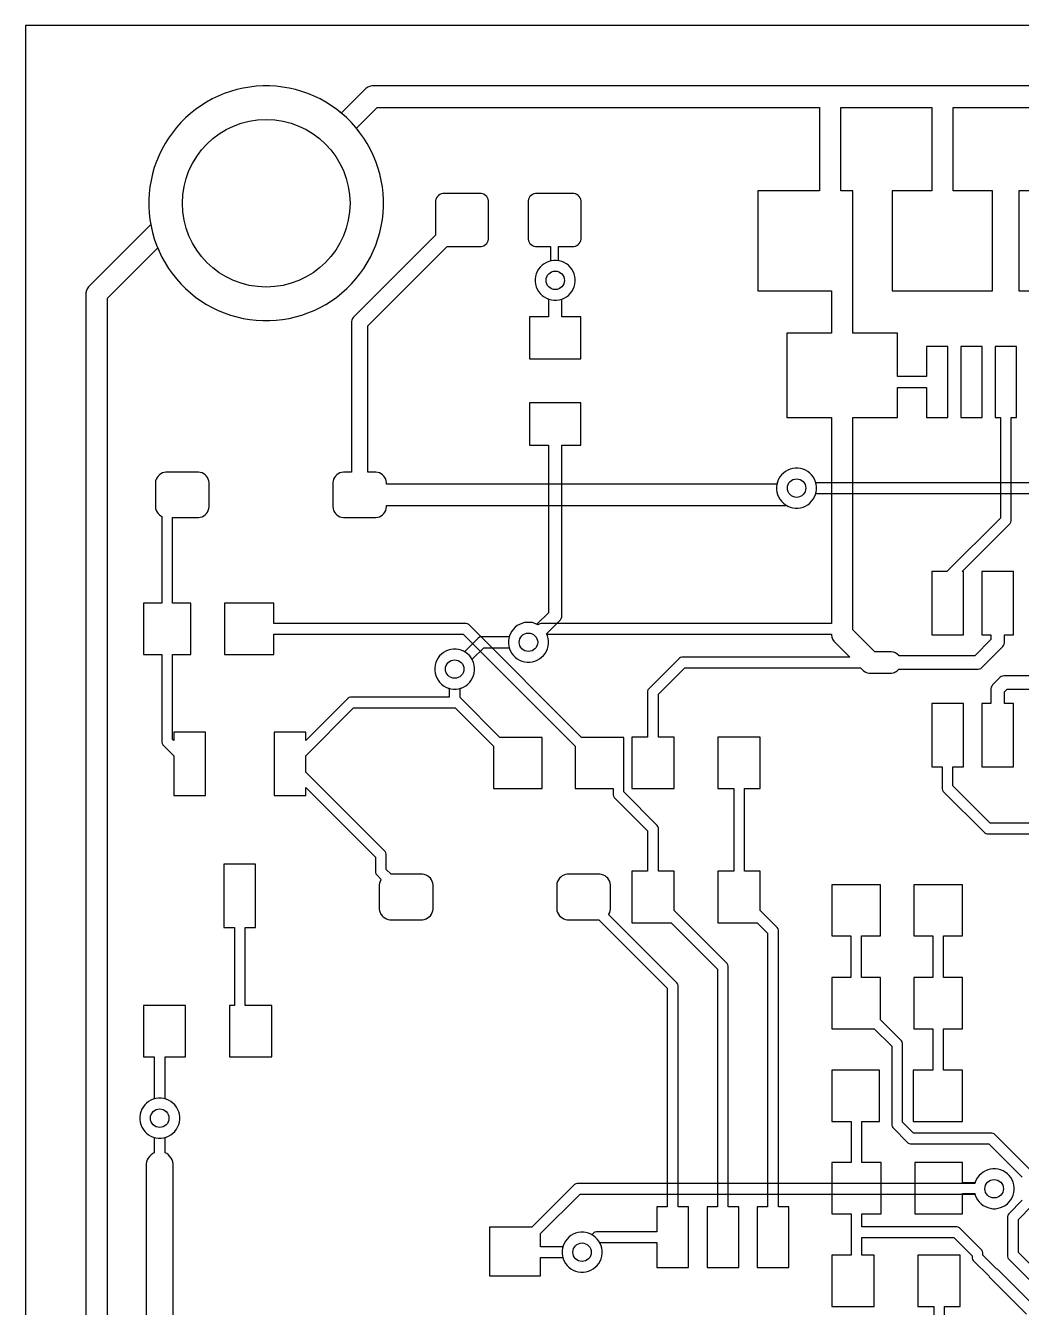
# Model space of a CAD drawing. Header units: millimetres. Extents: x 1.3 to 49.5, y 14 to 62.2.
# Drawn here: x 1.27 to 20.13, y 37.94 to 62.23 of the extents above; entities that cross this region are included whole.
import ezdxf

# ---------------------------------------------------------------- set-up
doc = ezdxf.new("R2010")
doc.units = ezdxf.units.MM

msp = doc.modelspace()

# ---------------------------------------------------------------- linework, layer by layer
at = {"layer": '16_copper'}
for points in [[(6.013, 56.649), (6.137, 56.663), (6.26, 56.684), (6.382, 56.712), (6.502, 56.746), (6.619, 56.787), (6.735, 56.835), (6.847, 56.889), (6.956, 56.949), (7.062, 57.016), (7.163, 57.088), (7.261, 57.166), (7.354, 57.249), (7.442, 57.337), (7.525, 57.43), (7.603, 57.528), (7.675, 57.629), (7.742, 57.735), (7.802, 57.844), (7.856, 57.956), (7.904, 58.072), (7.945, 58.189), (7.979, 58.309), (8.007, 58.431), (8.028, 58.554), (8.042, 58.678), (8.049, 58.802), (8.049, 58.927), (8.042, 59.051), (8.028, 59.175), (8.007, 59.298), (7.979, 59.42), (7.945, 59.54), (7.904, 59.657), (7.856, 59.773), (7.802, 59.885), (7.742, 59.994), (7.675, 60.1), (7.603, 60.201), (7.525, 60.299), (7.442, 60.392), (7.354, 60.48), (7.261, 60.563), (7.163, 60.641), (7.062, 60.713), (6.956, 60.78), (6.847, 60.84), (6.735, 60.894), (6.619, 60.942), (6.502, 60.983), (6.382, 61.017), (6.26, 61.045), (6.137, 61.066), (6.013, 61.08), (5.889, 61.087), (5.764, 61.087), (5.64, 61.08), (5.516, 61.066), (5.393, 61.045), (5.271, 61.017), (5.151, 60.983), (5.034, 60.942), (4.918, 60.894), (4.806, 60.84), (4.697, 60.78), (4.591, 60.713), (4.49, 60.641), (4.392, 60.563), (4.299, 60.48), (4.211, 60.392), (4.128, 60.299), (4.05, 60.201), (3.978, 60.1), (3.911, 59.994), (3.851, 59.885), (3.797, 59.773), (3.749, 59.657), (3.708, 59.54), (3.674, 59.42), (3.646, 59.298), (3.625, 59.175), (3.611, 59.051), (3.604, 58.927), (3.604, 58.802), (3.611, 58.678), (3.625, 58.554), (3.646, 58.431), (3.674, 58.309), (3.708, 58.189), (3.749, 58.072), (3.797, 57.956), (3.851, 57.844), (3.911, 57.735), (3.978, 57.629), (4.05, 57.528), (4.128, 57.43), (4.211, 57.337), (4.299, 57.249), (4.392, 57.166), (4.49, 57.088), (4.591, 57.016), (4.697, 56.949), (4.806, 56.889), (4.918, 56.835), (5.034, 56.787), (5.151, 56.746), (5.271, 56.712), (5.393, 56.684), (5.516, 56.663), (5.64, 56.649), (5.764, 56.642), (5.889, 56.642)], [(11.79, 56.714), (11.43, 56.714), (11.43, 57.047), (11.471, 57.064), (11.514, 57.089), (11.553, 57.119), (11.588, 57.154), (11.618, 57.193), (11.643, 57.236), (11.662, 57.282), (11.675, 57.33), (11.681, 57.379), (11.681, 57.429), (11.675, 57.478), (11.662, 57.526), (11.643, 57.572), (11.618, 57.615), (11.588, 57.654), (11.553, 57.689), (11.514, 57.719), (11.471, 57.744), (11.425, 57.763), (11.377, 57.776), (11.328, 57.782), (11.278, 57.782), (11.229, 57.776), (11.181, 57.763), (11.135, 57.744), (11.092, 57.719), (11.053, 57.689), (11.018, 57.654), (10.988, 57.615), (10.963, 57.572), (10.944, 57.526), (10.931, 57.478), (10.925, 57.429), (10.925, 57.379), (10.931, 57.33), (10.944, 57.282), (10.963, 57.236), (10.988, 57.193), (11.018, 57.154), (11.053, 57.119), (11.092, 57.089), (11.135, 57.064), (11.176, 57.047), (11.176, 56.714), (10.816, 56.714), (10.816, 55.915), (11.79, 55.915)], [(11.416, 50.994), (11.425, 51.017), (11.43, 51.041), (11.43, 54.284), (11.79, 54.284), (11.79, 55.083), (10.816, 55.083), (10.816, 54.284), (11.176, 54.284), (11.176, 51.107), (10.957, 50.888), (10.917, 50.905), (10.869, 50.918), (10.82, 50.924), (10.77, 50.924), (10.721, 50.918), (10.673, 50.905), (10.627, 50.886), (10.584, 50.861), (10.545, 50.831), (10.51, 50.796), (10.48, 50.757), (10.455, 50.714), (10.436, 50.668), (10.431, 50.648), (9.893, 50.648), (9.867, 50.641), (9.844, 50.627), (9.584, 50.367), (9.566, 50.378), (9.52, 50.397), (9.472, 50.41), (9.423, 50.416), (9.373, 50.416), (9.324, 50.41), (9.276, 50.397), (9.23, 50.378), (9.187, 50.353), (9.148, 50.323), (9.113, 50.288), (9.083, 50.249), (9.058, 50.206), (9.039, 50.16), (9.026, 50.112), (9.02, 50.063), (9.02, 50.013), (9.026, 49.964), (9.039, 49.916), (9.058, 49.87), (9.083, 49.827), (9.113, 49.788), (9.148, 49.753), (9.187, 49.723), (9.23, 49.698), (9.276, 49.679), (9.324, 49.666), (9.373, 49.66), (9.423, 49.66), (9.472, 49.666), (9.52, 49.679), (9.566, 49.698), (9.609, 49.723), (9.648, 49.753), (9.683, 49.788), (9.713, 49.827), (9.738, 49.87), (9.757, 49.916), (9.77, 49.964), (9.776, 50.013), (9.776, 50.063), (9.77, 50.112), (9.757, 50.16), (9.738, 50.206), (9.727, 50.224), (9.948, 50.444), (10.431, 50.444), (10.436, 50.424), (10.455, 50.378), (10.48, 50.335), (10.51, 50.296), (10.545, 50.261), (10.584, 50.231), (10.627, 50.206), (10.673, 50.187), (10.721, 50.174), (10.77, 50.168), (10.82, 50.168), (10.869, 50.174), (10.917, 50.187), (10.963, 50.206), (11.006, 50.231), (11.045, 50.261), (11.08, 50.296), (11.11, 50.335), (11.135, 50.378), (11.154, 50.424), (11.167, 50.472), (11.173, 50.521), (11.173, 50.571), (11.167, 50.62), (11.154, 50.668), (11.137, 50.708), (11.402, 50.973)], [(11.026, 38.887), (11.447, 38.887), (11.452, 38.867), (11.471, 38.821), (11.496, 38.778), (11.526, 38.739), (11.561, 38.704), (11.6, 38.674), (11.643, 38.649), (11.689, 38.63), (11.737, 38.617), (11.786, 38.611), (11.836, 38.611), (11.885, 38.617), (11.933, 38.63), (11.979, 38.649), (12.022, 38.674), (12.061, 38.704), (12.096, 38.739), (12.126, 38.778), (12.151, 38.821), (12.17, 38.867), (12.183, 38.915), (12.189, 38.964), (12.189, 39.014), (12.183, 39.063), (12.17, 39.111), (12.151, 39.157), (12.126, 39.2), (12.096, 39.239), (12.061, 39.274), (12.022, 39.304), (11.979, 39.329), (11.933, 39.348), (11.885, 39.361), (11.836, 39.367), (11.786, 39.367), (11.737, 39.361), (11.689, 39.348), (11.643, 39.329), (11.6, 39.304), (11.561, 39.274), (11.526, 39.239), (11.496, 39.2), (11.471, 39.157), (11.452, 39.111), (11.447, 39.091), (11.026, 39.091), (11.026, 39.343), (11.774, 40.091), (19.254, 40.091), (19.26, 40.071), (19.279, 40.025), (19.303, 39.982), (19.334, 39.943), (19.369, 39.907), (19.408, 39.877), (19.451, 39.853), (19.497, 39.834), (19.545, 39.821), (19.594, 39.814), (19.643, 39.814), (19.692, 39.821), (19.74, 39.834), (19.786, 39.853), (19.829, 39.877), (19.868, 39.907), (19.903, 39.943), (19.934, 39.982), (19.958, 40.025), (19.977, 40.071), (19.99, 40.119), (19.997, 40.168), (19.997, 40.217), (19.99, 40.266), (19.977, 40.314), (19.958, 40.36), (19.934, 40.403), (19.903, 40.442), (19.868, 40.477), (19.829, 40.508), (19.786, 40.532), (19.74, 40.551), (19.692, 40.564), (19.643, 40.571), (19.594, 40.571), (19.545, 40.564), (19.497, 40.551), (19.451, 40.532), (19.408, 40.508), (19.369, 40.477), (19.334, 40.442), (19.303, 40.403), (19.279, 40.36), (19.26, 40.314), (19.254, 40.294), (11.718, 40.294), (11.693, 40.287), (11.669, 40.274), (10.858, 39.462), (10.056, 39.462), (10.056, 38.541), (11.026, 38.541)]]:
    msp.add_lwpolyline(points, close=True, dxfattribs=at)
for points in [[(20.792, 53.569), (16.239, 53.569), (16.234, 53.589), (16.215, 53.635), (16.19, 53.678), (16.16, 53.717), (16.125, 53.752), (16.086, 53.782), (16.043, 53.807), (15.997, 53.826), (15.949, 53.839), (15.9, 53.845), (15.85, 53.845), (15.801, 53.839), (15.753, 53.826), (15.707, 53.807), (15.664, 53.782), (15.625, 53.752), (15.59, 53.717), (15.56, 53.678), (15.535, 53.635), (15.516, 53.589), (15.503, 53.541), (15.497, 53.492), (15.497, 53.442), (15.503, 53.393), (15.516, 53.345), (15.535, 53.299), (15.56, 53.256), (15.59, 53.217), (15.625, 53.182), (15.664, 53.152), (15.707, 53.127), (15.753, 53.108), (15.801, 53.095), (15.85, 53.089), (15.9, 53.089), (15.949, 53.095), (15.997, 53.108), (16.043, 53.127), (16.086, 53.152), (16.125, 53.182), (16.16, 53.217), (16.19, 53.256), (16.215, 53.299), (16.234, 53.345), (16.239, 53.365), (20.968, 53.365)], [(4.064, 36.409), (4.064, 40.66), (4.058, 40.699), (4.045, 40.738), (4.027, 40.773), (4.004, 40.805), (3.975, 40.834), (3.943, 40.857), (3.912, 40.873), (3.912, 41.165), (3.932, 41.17), (3.978, 41.189), (4.021, 41.214), (4.06, 41.244), (4.095, 41.279), (4.125, 41.318), (4.15, 41.361), (4.169, 41.407), (4.182, 41.455), (4.188, 41.504), (4.188, 41.554), (4.182, 41.603), (4.169, 41.651), (4.15, 41.697), (4.125, 41.74), (4.095, 41.779), (4.06, 41.814), (4.021, 41.844), (3.978, 41.869), (3.932, 41.888), (3.884, 41.901), (3.835, 41.907), (3.785, 41.907), (3.736, 41.901), (3.688, 41.888), (3.642, 41.869), (3.599, 41.844), (3.56, 41.814), (3.525, 41.779), (3.495, 41.74), (3.47, 41.697), (3.451, 41.651), (3.438, 41.603), (3.432, 41.554), (3.432, 41.504), (3.438, 41.455), (3.451, 41.407), (3.47, 41.361), (3.495, 41.318), (3.525, 41.279), (3.56, 41.244), (3.599, 41.214), (3.642, 41.189), (3.688, 41.17), (3.708, 41.165), (3.708, 40.873), (3.677, 40.857), (3.645, 40.834), (3.616, 40.805), (3.593, 40.773), (3.575, 40.738), (3.562, 40.699), (3.556, 40.66), (3.556, 26.65)]]:
    msp.add_lwpolyline(points, dxfattribs=at)
at = {"layer": '1_copper'}
for points in [[(42.895, 61.087), (7.826, 61.087), (7.787, 61.079), (7.75, 61.064), (7.716, 61.042), (7.248, 60.573), (7.163, 60.641), (7.062, 60.713), (6.956, 60.78), (6.847, 60.84), (6.735, 60.894), (6.619, 60.942), (6.502, 60.983), (6.382, 61.017), (6.26, 61.045), (6.137, 61.066), (6.013, 61.08), (5.889, 61.087), (5.764, 61.087), (5.64, 61.08), (5.516, 61.066), (5.393, 61.045), (5.271, 61.017), (5.151, 60.983), (5.034, 60.942), (4.918, 60.894), (4.806, 60.84), (4.697, 60.78), (4.591, 60.713), (4.49, 60.641), (4.392, 60.563), (4.299, 60.48), (4.211, 60.392), (4.128, 60.299), (4.05, 60.201), (3.978, 60.1), (3.911, 59.994), (3.851, 59.885), (3.797, 59.773), (3.749, 59.657), (3.708, 59.54), (3.674, 59.42), (3.646, 59.298), (3.625, 59.175), (3.611, 59.051), (3.604, 58.927), (3.604, 58.802), (3.611, 58.678), (3.625, 58.554), (3.641, 58.462), (2.458, 57.28), (2.436, 57.246), (2.421, 57.209), (2.413, 57.17), (2.413, 20.526)], [(2.819, 29.312), (2.819, 57.066), (3.772, 58.018), (3.797, 57.956), (3.851, 57.844), (3.911, 57.735), (3.978, 57.629), (4.05, 57.528), (4.128, 57.43), (4.211, 57.337), (4.299, 57.249), (4.392, 57.166), (4.49, 57.088), (4.591, 57.016), (4.697, 56.949), (4.806, 56.889), (4.918, 56.835), (5.034, 56.787), (5.151, 56.746), (5.271, 56.712), (5.393, 56.684), (5.516, 56.663), (5.64, 56.649), (5.764, 56.642), (5.889, 56.642), (6.013, 56.649), (6.137, 56.663), (6.26, 56.684), (6.382, 56.712), (6.502, 56.746), (6.619, 56.787), (6.735, 56.835), (6.847, 56.889), (6.956, 56.949), (7.062, 57.016), (7.163, 57.088), (7.261, 57.166), (7.354, 57.249), (7.442, 57.337), (7.525, 57.43), (7.603, 57.528), (7.675, 57.629), (7.742, 57.735), (7.802, 57.844), (7.856, 57.956), (7.904, 58.072), (7.945, 58.189), (7.979, 58.309), (8.007, 58.431), (8.028, 58.554), (8.042, 58.678), (8.049, 58.802), (8.049, 58.927), (8.042, 59.051), (8.028, 59.175), (8.007, 59.298), (7.979, 59.42), (7.945, 59.54), (7.904, 59.657), (7.856, 59.773), (7.802, 59.885), (7.742, 59.994), (7.675, 60.1), (7.603, 60.201), (7.535, 60.286), (7.93, 60.681), (16.307, 60.681), (16.307, 59.103), (15.138, 59.103), (15.138, 57.203), (16.535, 57.203), (16.535, 56.403), (15.688, 56.403), (15.688, 54.803), (16.535, 54.803), (16.535, 50.902), (11.036, 50.902), (11.01, 50.895), (10.987, 50.881), (10.981, 50.875), (10.963, 50.886), (10.917, 50.905), (10.869, 50.918), (10.82, 50.924), (10.77, 50.924), (10.721, 50.918), (10.673, 50.905), (10.627, 50.886), (10.584, 50.861), (10.545, 50.831), (10.51, 50.796), (10.48, 50.757), (10.455, 50.714), (10.436, 50.668), (10.423, 50.62), (10.417, 50.571), (10.417, 50.521), (10.423, 50.472), (10.436, 50.424), (10.455, 50.378), (10.48, 50.335), (10.51, 50.296), (10.545, 50.261), (10.584, 50.231), (10.627, 50.206), (10.673, 50.187), (10.721, 50.174), (10.77, 50.168), (10.82, 50.168), (10.869, 50.174), (10.917, 50.187), (10.963, 50.206), (11.006, 50.231), (11.045, 50.261), (11.08, 50.296), (11.11, 50.335), (11.135, 50.378), (11.154, 50.424), (11.167, 50.472), (11.173, 50.521), (11.173, 50.571), (11.167, 50.62), (11.154, 50.668), (11.141, 50.698), (16.535, 50.698), (16.535, 50.679), (16.543, 50.64), (16.558, 50.603), (16.58, 50.569), (16.883, 50.267), (13.703, 50.267), (13.677, 50.26), (13.654, 50.246), (13.074, 49.666), (13.06, 49.643), (13.053, 49.617), (13.053, 48.747), (12.755, 48.747), (12.755, 47.773), (13.554, 47.773), (13.554, 48.747), (13.256, 48.747), (13.256, 49.562), (13.758, 50.063), (17.086, 50.063), (17.142, 50.007), (17.176, 49.985), (17.213, 49.97), (17.252, 49.962), (17.673, 49.962), (17.712, 49.97), (17.749, 49.985), (17.783, 50.007), (17.811, 50.035), (17.813, 50.038), (19.317, 50.038), (19.341, 50.043), (19.364, 50.052), (19.385, 50.066), (19.784, 50.465), (19.798, 50.486), (19.807, 50.509), (19.812, 50.533), (19.812, 50.688), (19.985, 50.688), (19.985, 51.888), (19.385, 51.888), (19.385, 50.688), (19.558, 50.688), (19.558, 50.599), (19.251, 50.292), (17.813, 50.292), (17.811, 50.295), (17.783, 50.323), (17.749, 50.345), (17.712, 50.36), (17.673, 50.368), (17.356, 50.368), (16.941, 50.783), (16.941, 54.803), (17.788, 54.803), (17.788, 55.376), (18.338, 55.376), (18.338, 54.803), (18.738, 54.803), (18.738, 56.153), (18.338, 56.153), (18.338, 55.579), (17.788, 55.579), (17.788, 56.403), (16.941, 56.403), (16.941, 57.473), (16.938, 57.489), (16.938, 59.103), (16.713, 59.103), (16.713, 60.681), (18.435, 60.681), (18.435, 59.103), (17.688, 59.103), (17.688, 57.203), (19.588, 57.203), (19.588, 59.103), (18.841, 59.103), (18.841, 60.681), (20.835, 60.681)], [(20.835, 59.103), (20.088, 59.103), (20.088, 57.203), (21.988, 57.203)], [(20.775, 49.911), (19.799, 49.911), (19.775, 49.906), (19.752, 49.897), (19.731, 49.883), (19.586, 49.738), (19.572, 49.717), (19.563, 49.694), (19.558, 49.67), (19.558, 49.388), (19.385, 49.388), (19.385, 48.188), (19.985, 48.188), (19.985, 49.388), (19.812, 49.388), (19.812, 49.604), (19.865, 49.657), (20.841, 49.657)], [(29.731, 47.117), (19.543, 47.117), (18.837, 47.824), (18.837, 48.188), (19.035, 48.188), (19.035, 49.388), (18.435, 49.388), (18.435, 48.188), (18.633, 48.188), (18.633, 47.768), (18.64, 47.742), (18.654, 47.719), (19.439, 46.934), (19.462, 46.921), (19.488, 46.914), (29.676, 46.914)], [(20.332, 40.517), (19.622, 41.227), (19.599, 41.24), (19.573, 41.247), (18.089, 41.247), (17.882, 41.454), (17.882, 42.947), (17.875, 42.973), (17.861, 42.996), (17.466, 43.392), (17.466, 44.193), (17.107, 44.193), (17.107, 44.981), (17.466, 44.981), (17.466, 45.951), (16.545, 45.951), (16.545, 44.981), (16.904, 44.981), (16.904, 44.193), (16.545, 44.193), (16.545, 43.223), (17.347, 43.223), (17.678, 42.892), (17.678, 41.399), (17.685, 41.373), (17.699, 41.35), (17.985, 41.064), (18.008, 41.051), (18.034, 41.044), (19.518, 41.044), (20.149, 40.412)], [(20.384, 37.968), (19.677, 38.676), (19.671, 38.67), (19.406, 38.935), (19.406, 38.977), (19.399, 39.003), (19.385, 39.026), (18.96, 39.451), (18.937, 39.465), (18.911, 39.472), (17.113, 39.472), (17.113, 39.718), (17.477, 39.718), (17.477, 40.689), (17.113, 40.689), (17.113, 41.469), (17.445, 41.469), (17.445, 42.439), (16.545, 42.439), (16.545, 41.469), (16.91, 41.469), (16.91, 40.689), (16.545, 40.689), (16.545, 39.718), (16.91, 39.718), (16.91, 38.934), (16.545, 38.934), (16.545, 37.961), (17.344, 37.961), (17.344, 38.934), (17.113, 38.934), (17.113, 39.268), (18.856, 39.268), (19.202, 38.922), (19.202, 38.879), (19.209, 38.853), (19.223, 38.83), (19.527, 38.526), (19.521, 38.52), (20.228, 37.813)], [(20.149, 39.973), (19.893, 39.717), (19.88, 39.693), (19.873, 39.668), (19.873, 38.916), (19.88, 38.89), (19.884, 38.883), (19.875, 38.874), (20.582, 38.166)], [(20.737, 38.322), (20.076, 38.984), (20.076, 39.612), (20.332, 39.868)]]:
    msp.add_lwpolyline(points, dxfattribs=at)
for points in [[(7.289, 53.77), (7.255, 53.765), (7.223, 53.754), (7.192, 53.738), (7.164, 53.718), (7.139, 53.694), (7.119, 53.666), (7.103, 53.635), (7.093, 53.602), (7.087, 53.568), (7.087, 53.112), (7.093, 53.078), (7.103, 53.045), (7.119, 53.014), (7.139, 52.986), (7.164, 52.962), (7.192, 52.942), (7.223, 52.926), (7.255, 52.915), (7.289, 52.91), (7.905, 52.91), (7.939, 52.915), (7.972, 52.926), (8.003, 52.942), (8.031, 52.962), (8.055, 52.986), (8.076, 53.014), (8.091, 53.045), (8.102, 53.078), (8.107, 53.112), (8.107, 53.137), (15.691, 53.137), (15.707, 53.127), (15.753, 53.108), (15.801, 53.095), (15.85, 53.089), (15.9, 53.089), (15.949, 53.095), (15.997, 53.108), (16.043, 53.127), (16.086, 53.152), (16.125, 53.182), (16.16, 53.217), (16.19, 53.256), (16.215, 53.299), (16.234, 53.345), (16.247, 53.393), (16.253, 53.442), (16.253, 53.492), (16.247, 53.541), (16.234, 53.589), (16.215, 53.635), (16.19, 53.678), (16.16, 53.717), (16.125, 53.752), (16.086, 53.782), (16.043, 53.807), (15.997, 53.826), (15.949, 53.839), (15.9, 53.845), (15.85, 53.845), (15.801, 53.839), (15.753, 53.826), (15.707, 53.807), (15.664, 53.782), (15.625, 53.752), (15.59, 53.717), (15.56, 53.678), (15.535, 53.635), (15.516, 53.589), (15.504, 53.543), (8.107, 53.543), (8.107, 53.568), (8.102, 53.602), (8.091, 53.635), (8.076, 53.666), (8.055, 53.694), (8.031, 53.718), (8.003, 53.738), (7.972, 53.754), (7.939, 53.765), (7.905, 53.77), (7.75, 53.77), (7.75, 56.544), (9.253, 58.047), (9.902, 58.047), (9.931, 58.053), (9.958, 58.064), (9.983, 58.08), (10.004, 58.101), (10.02, 58.126), (10.031, 58.153), (10.037, 58.182), (10.037, 58.912), (10.031, 58.941), (10.02, 58.968), (10.004, 58.993), (9.983, 59.014), (9.958, 59.03), (9.931, 59.041), (9.902, 59.047), (9.172, 59.047), (9.143, 59.041), (9.116, 59.03), (9.091, 59.014), (9.07, 58.993), (9.054, 58.968), (9.043, 58.941), (9.037, 58.912), (9.037, 58.263), (7.479, 56.705), (7.462, 56.68), (7.451, 56.652), (7.445, 56.622), (7.445, 53.77)], [(11.377, 57.032), (11.425, 57.045), (11.471, 57.064), (11.514, 57.089), (11.553, 57.119), (11.588, 57.154), (11.618, 57.193), (11.643, 57.236), (11.662, 57.282), (11.675, 57.33), (11.681, 57.379), (11.681, 57.429), (11.675, 57.478), (11.662, 57.526), (11.643, 57.572), (11.618, 57.615), (11.588, 57.654), (11.553, 57.689), (11.514, 57.719), (11.471, 57.744), (11.425, 57.763), (11.377, 57.776), (11.367, 57.777), (11.367, 58.047), (11.656, 58.047), (11.685, 58.053), (11.712, 58.064), (11.737, 58.08), (11.758, 58.101), (11.774, 58.126), (11.785, 58.153), (11.791, 58.182), (11.791, 58.912), (11.785, 58.941), (11.774, 58.968), (11.758, 58.993), (11.737, 59.014), (11.712, 59.03), (11.685, 59.041), (11.656, 59.047), (10.926, 59.047), (10.897, 59.041), (10.87, 59.03), (10.845, 59.014), (10.824, 58.993), (10.808, 58.968), (10.797, 58.941), (10.791, 58.912), (10.791, 58.182), (10.797, 58.153), (10.808, 58.126), (10.824, 58.101), (10.845, 58.08), (10.87, 58.064), (10.897, 58.053), (10.926, 58.047), (11.215, 58.047), (11.215, 57.772), (11.181, 57.763), (11.135, 57.744), (11.092, 57.719), (11.053, 57.689), (11.018, 57.654), (10.988, 57.615), (10.963, 57.572), (10.944, 57.526), (10.931, 57.478), (10.925, 57.429), (10.925, 57.379), (10.931, 57.33), (10.944, 57.282), (10.963, 57.236), (10.988, 57.193), (11.018, 57.154), (11.053, 57.119), (11.092, 57.089), (11.135, 57.064), (11.181, 57.045), (11.229, 57.032), (11.278, 57.026), (11.328, 57.026)], [(19.933, 52.819), (19.94, 52.845), (19.94, 54.803), (20.038, 54.803), (20.038, 56.153), (19.638, 56.153), (19.638, 54.803), (19.737, 54.803), (19.737, 52.9), (18.724, 51.888), (18.435, 51.888), (18.435, 50.688), (19.035, 50.688), (19.035, 51.888), (19.012, 51.888), (19.919, 52.796)], [(19.388, 56.153), (18.988, 56.153), (18.988, 54.803), (19.388, 54.803)], [(4.077, 47.64), (4.677, 47.64), (4.677, 48.84), (4.077, 48.84), (4.077, 48.684), (4.054, 48.707), (4.054, 50.315), (4.402, 50.315), (4.402, 51.285), (4.054, 51.285), (4.054, 52.91), (4.545, 52.91), (4.579, 52.915), (4.612, 52.926), (4.643, 52.942), (4.671, 52.962), (4.695, 52.986), (4.716, 53.014), (4.731, 53.045), (4.742, 53.078), (4.747, 53.112), (4.747, 53.568), (4.742, 53.602), (4.731, 53.635), (4.716, 53.666), (4.695, 53.694), (4.671, 53.718), (4.643, 53.738), (4.612, 53.754), (4.579, 53.765), (4.545, 53.77), (3.929, 53.77), (3.895, 53.765), (3.863, 53.754), (3.832, 53.738), (3.804, 53.718), (3.779, 53.694), (3.759, 53.666), (3.743, 53.635), (3.733, 53.602), (3.727, 53.568), (3.727, 53.112), (3.733, 53.078), (3.743, 53.045), (3.759, 53.014), (3.779, 52.986), (3.804, 52.962), (3.832, 52.942), (3.851, 52.932), (3.851, 51.285), (3.502, 51.285), (3.502, 50.315), (3.851, 50.315), (3.851, 48.652), (3.858, 48.626), (3.871, 48.603), (4.077, 48.396)], [(14.573, 44.436), (14.559, 44.459), (13.554, 45.464), (13.554, 46.207), (13.256, 46.207), (13.256, 47.028), (13.249, 47.054), (13.236, 47.077), (12.603, 47.71), (12.603, 48.745), (11.801, 48.745), (9.665, 50.881), (9.642, 50.895), (9.616, 50.902), (5.973, 50.902), (5.973, 51.285), (5.04, 51.285), (5.04, 50.315), (5.973, 50.315), (5.973, 50.698), (9.561, 50.698), (11.682, 48.577), (11.682, 47.775), (12.4, 47.775), (12.4, 47.654), (12.407, 47.629), (12.42, 47.605), (13.053, 46.972), (13.053, 46.207), (12.755, 46.207), (12.755, 45.233), (13.498, 45.233), (14.376, 44.355), (14.376, 39.848), (14.178, 39.848), (14.178, 38.698), (14.778, 38.698), (14.778, 39.848), (14.58, 39.848), (14.58, 44.41)], [(8.096, 46.556), (8.082, 46.579), (6.577, 48.084), (6.577, 48.396), (7.482, 49.301), (9.408, 49.301), (10.133, 48.577), (10.133, 47.775), (11.054, 47.775), (11.054, 48.745), (10.252, 48.745), (9.5, 49.497), (9.5, 49.674), (9.52, 49.679), (9.566, 49.698), (9.609, 49.723), (9.648, 49.753), (9.683, 49.788), (9.713, 49.827), (9.738, 49.87), (9.757, 49.916), (9.77, 49.964), (9.776, 50.013), (9.776, 50.063), (9.77, 50.112), (9.757, 50.16), (9.738, 50.206), (9.713, 50.249), (9.683, 50.288), (9.648, 50.323), (9.609, 50.353), (9.566, 50.378), (9.52, 50.397), (9.472, 50.41), (9.423, 50.416), (9.373, 50.416), (9.324, 50.41), (9.276, 50.397), (9.23, 50.378), (9.187, 50.353), (9.148, 50.323), (9.113, 50.288), (9.083, 50.249), (9.058, 50.206), (9.039, 50.16), (9.026, 50.112), (9.02, 50.063), (9.02, 50.013), (9.026, 49.964), (9.039, 49.916), (9.058, 49.87), (9.083, 49.827), (9.113, 49.788), (9.148, 49.753), (9.187, 49.723), (9.23, 49.698), (9.276, 49.679), (9.296, 49.674), (9.296, 49.505), (7.427, 49.505), (7.401, 49.498), (7.378, 49.484), (6.577, 48.684), (6.577, 48.84), (5.977, 48.84), (5.977, 47.64), (6.577, 47.64), (6.577, 47.796), (7.899, 46.474), (7.899, 46.186), (7.906, 46.16), (7.92, 46.137), (8.005, 46.051), (8.002, 46.046), (7.986, 46.015), (7.975, 45.982), (7.97, 45.948), (7.97, 45.492), (7.975, 45.458), (7.986, 45.425), (8.002, 45.394), (8.022, 45.366), (8.046, 45.342), (8.074, 45.322), (8.105, 45.306), (8.138, 45.295), (8.172, 45.29), (8.788, 45.29), (8.822, 45.295), (8.855, 45.306), (8.886, 45.322), (8.914, 45.342), (8.938, 45.366), (8.958, 45.394), (8.974, 45.425), (8.985, 45.458), (8.99, 45.492), (8.99, 45.948), (8.985, 45.982), (8.974, 46.015), (8.958, 46.046), (8.938, 46.074), (8.914, 46.098), (8.886, 46.118), (8.855, 46.134), (8.822, 46.145), (8.788, 46.15), (8.194, 46.15), (8.103, 46.241), (8.103, 46.53)], [(15.523, 45.116), (15.509, 45.14), (15.185, 45.464), (15.185, 46.207), (14.887, 46.207), (14.887, 47.773), (15.185, 47.773), (15.185, 48.747), (14.386, 48.747), (14.386, 47.773), (14.684, 47.773), (14.684, 46.207), (14.386, 46.207), (14.386, 45.233), (15.128, 45.233), (15.326, 45.035), (15.326, 39.848), (15.128, 39.848), (15.128, 38.698), (15.728, 38.698), (15.728, 39.848), (15.53, 39.848), (15.53, 45.091)], [(5.932, 43.667), (5.429, 43.667), (5.429, 45.14), (5.627, 45.14), (5.627, 46.34), (5.027, 46.34), (5.027, 45.14), (5.226, 45.14), (5.226, 43.667), (5.133, 43.667), (5.133, 42.693), (5.932, 42.693)], [(13.623, 44.071), (13.609, 44.094), (12.315, 45.389), (12.318, 45.394), (12.334, 45.425), (12.345, 45.458), (12.35, 45.492), (12.35, 45.948), (12.345, 45.982), (12.334, 46.015), (12.318, 46.046), (12.298, 46.074), (12.274, 46.098), (12.246, 46.118), (12.215, 46.134), (12.182, 46.145), (12.148, 46.15), (11.532, 46.15), (11.498, 46.145), (11.465, 46.134), (11.434, 46.118), (11.406, 46.098), (11.382, 46.074), (11.362, 46.046), (11.346, 46.015), (11.335, 45.982), (11.33, 45.948), (11.33, 45.492), (11.335, 45.458), (11.346, 45.425), (11.362, 45.394), (11.382, 45.366), (11.406, 45.342), (11.434, 45.322), (11.465, 45.306), (11.498, 45.295), (11.532, 45.29), (12.126, 45.29), (13.426, 43.99), (13.426, 39.848), (13.228, 39.848), (13.228, 39.375), (12.082, 39.375), (12.056, 39.368), (12.033, 39.354), (11.997, 39.318), (11.979, 39.329), (11.933, 39.348), (11.885, 39.361), (11.836, 39.367), (11.786, 39.367), (11.737, 39.361), (11.689, 39.348), (11.643, 39.329), (11.6, 39.304), (11.561, 39.274), (11.526, 39.239), (11.496, 39.2), (11.471, 39.157), (11.452, 39.111), (11.439, 39.063), (11.433, 39.014), (11.433, 38.964), (11.439, 38.915), (11.452, 38.867), (11.471, 38.821), (11.496, 38.778), (11.526, 38.739), (11.561, 38.704), (11.6, 38.674), (11.643, 38.649), (11.689, 38.63), (11.737, 38.617), (11.786, 38.611), (11.836, 38.611), (11.885, 38.617), (11.933, 38.63), (11.979, 38.649), (12.022, 38.674), (12.061, 38.704), (12.096, 38.739), (12.126, 38.778), (12.151, 38.821), (12.17, 38.867), (12.183, 38.915), (12.189, 38.964), (12.189, 39.014), (12.183, 39.063), (12.17, 39.111), (12.151, 39.157), (12.142, 39.171), (13.228, 39.171), (13.228, 38.698), (13.828, 38.698), (13.828, 39.848), (13.63, 39.848), (13.63, 44.045)], [(19.015, 42.439), (18.656, 42.439), (18.656, 43.223), (19.015, 43.223), (19.015, 44.193), (18.656, 44.193), (18.656, 44.981), (19.015, 44.981), (19.015, 45.951), (18.094, 45.951), (18.094, 44.981), (18.453, 44.981), (18.453, 44.193), (18.094, 44.193), (18.094, 43.223), (18.453, 43.223), (18.453, 42.439), (18.082, 42.439), (18.082, 41.469), (19.015, 41.469)], [(3.884, 41.157), (3.932, 41.17), (3.978, 41.189), (4.021, 41.214), (4.06, 41.244), (4.095, 41.279), (4.125, 41.318), (4.15, 41.361), (4.169, 41.407), (4.182, 41.455), (4.188, 41.504), (4.188, 41.554), (4.182, 41.603), (4.169, 41.651), (4.15, 41.697), (4.125, 41.74), (4.095, 41.779), (4.06, 41.814), (4.021, 41.844), (3.978, 41.869), (3.932, 41.888), (3.912, 41.893), (3.912, 42.693), (4.301, 42.693), (4.301, 43.667), (3.502, 43.667), (3.502, 42.693), (3.708, 42.693), (3.708, 41.893), (3.688, 41.888), (3.642, 41.869), (3.599, 41.844), (3.56, 41.814), (3.525, 41.779), (3.495, 41.74), (3.47, 41.697), (3.451, 41.651), (3.438, 41.603), (3.432, 41.554), (3.432, 41.504), (3.438, 41.455), (3.451, 41.407), (3.47, 41.361), (3.495, 41.318), (3.525, 41.279), (3.56, 41.244), (3.599, 41.214), (3.642, 41.189), (3.688, 41.17), (3.736, 41.157), (3.785, 41.151), (3.835, 41.151)], [(19.015, 40.102), (19.251, 40.102), (19.26, 40.071), (19.279, 40.025), (19.303, 39.982), (19.334, 39.943), (19.369, 39.907), (19.408, 39.877), (19.451, 39.853), (19.497, 39.834), (19.545, 39.821), (19.594, 39.814), (19.643, 39.814), (19.692, 39.821), (19.74, 39.834), (19.786, 39.853), (19.829, 39.877), (19.868, 39.907), (19.903, 39.943), (19.934, 39.982), (19.958, 40.025), (19.977, 40.071), (19.99, 40.119), (19.997, 40.168), (19.997, 40.217), (19.99, 40.266), (19.977, 40.314), (19.958, 40.36), (19.934, 40.403), (19.903, 40.442), (19.868, 40.477), (19.829, 40.508), (19.786, 40.532), (19.74, 40.551), (19.692, 40.564), (19.643, 40.571), (19.594, 40.571), (19.545, 40.564), (19.497, 40.551), (19.451, 40.532), (19.408, 40.508), (19.369, 40.477), (19.334, 40.442), (19.303, 40.403), (19.279, 40.36), (19.26, 40.314), (19.257, 40.305), (19.015, 40.305), (19.015, 40.689), (18.115, 40.689), (18.115, 39.718), (19.015, 39.718)], [(18.974, 37.961), (18.974, 38.934), (18.175, 38.934), (18.175, 37.961), (18.473, 37.961), (18.473, 37.694), (16.334, 37.694), (16.308, 37.687), (16.285, 37.673), (15.728, 37.117), (15.728, 37.248), (15.128, 37.248), (15.128, 36.098), (15.728, 36.098), (15.728, 36.829), (16.389, 37.49), (18.473, 37.49), (18.473, 37.173), (18.175, 37.173), (18.175, 36.199), (18.974, 36.199), (18.974, 37.173), (18.676, 37.173), (18.676, 37.961)]]:
    msp.add_lwpolyline(points, close=True, dxfattribs=at)
at = {"layer": 'drills_PTH'}
msp.add_circle((5.827, 58.864), 1.588, dxfattribs=at)
at = {"layer": 'drills_via_1_16'}
for centre in [(11.303, 57.404), (15.875, 53.467), (10.795, 50.546), (9.398, 50.038), (3.81, 41.529), (19.618, 40.192), (11.811, 38.989)]:
    msp.add_circle(centre, 0.175, dxfattribs=at)
at = {"layer": 'outline'}
msp.add_lwpolyline([(1.27, 13.97), (49.53, 13.97), (49.53, 62.23), (1.27, 62.23), (1.27, 13.97)], close=True, dxfattribs=at)

doc.saveas('drawing.dxf')
